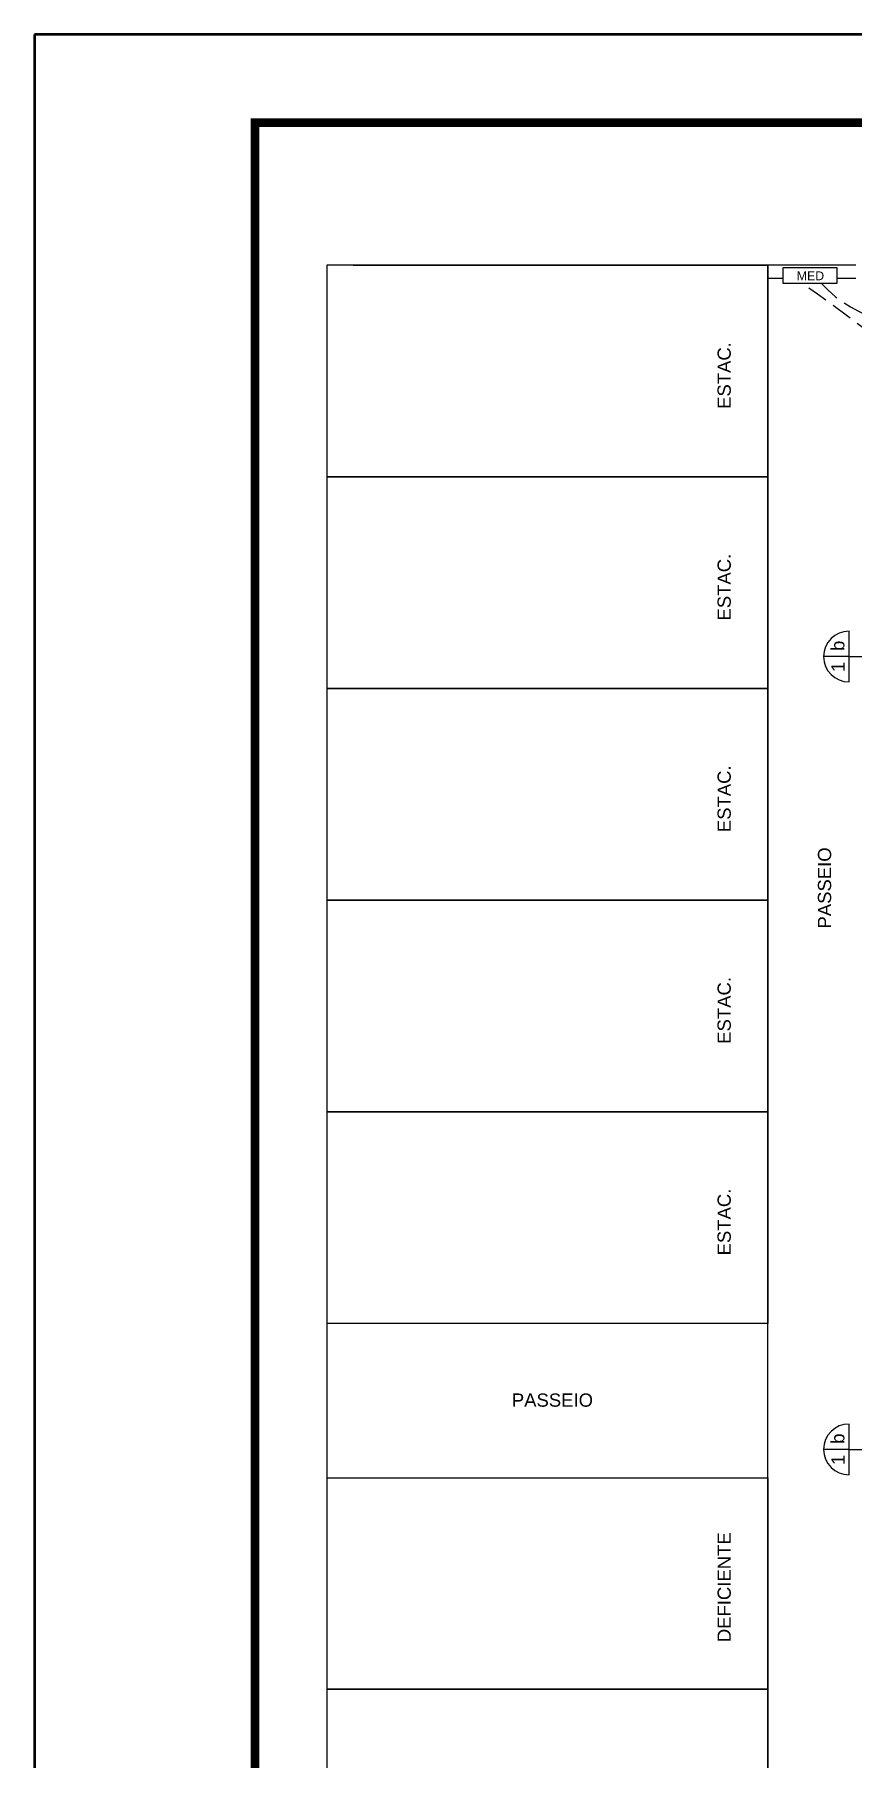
# Model space of a CAD drawing. Header units: millimetres. Extents: x 2676 to 2790, y 20 to 50.
# Drawn here: x 2747.75 to 2757.02, y 30.2 to 49.75 of the extents above; entities that cross this region are included whole.
import ezdxf

# ---------------------------------------------------------------- set-up
doc = ezdxf.new("R2010")
doc.units = ezdxf.units.MM
doc.linetypes.add('ACAD_ISO02W100', pattern=[15, 12, -3])
doc.layers.add('ARQ-FOLHA', color=7, linetype='Continuous', lineweight=50)
doc.layers.add('CIRCUITO 1', color=3, linetype='Continuous')
doc.styles.get("Standard").update_dxf_attribs({"font": 'arial.ttf', "height": 1.5})

# ---------------------------------------------------------------- blocks, each defined once
blk = doc.blocks.new('FOLHA A3')
at = {"layer": 'ARQ-FOLHA'}
for p, q in [((420, 0), (0, 0)), ((0, 0), (0, -297))]:
    blk.add_line(p, q, dxfattribs=at)
at = {"layer": 'ARQ-FOLHA', "const_width": 1}
blk.add_lwpolyline([(410, -10), (25, -10), (25, -287), (410, -287), (410, -10)], dxfattribs=at)

msp = doc.modelspace()

# ---------------------------------------------------------------- linework, layer by layer
for p, q in [((2757.062, 47.137), (2751.062, 47.137)), ((2751.062, 47.137), (2751.062, 28.587)), ((2751.362, 47.137), (2756.062, 47.137)), ((2756.062, 28.587), (2756.062, 47.137)), ((2756.062, 47.137), (2756.062, 44.737)), ((2756.062, 46.987), (2756.062, 47.137)), ((2756.238, 46.987), (2756.062, 46.987)), ((2756.062, 46.987), (2756.062, 46.987)), ((2757.062, 46.987), (2756.846, 46.987)), ((2751.062, 44.737), (2756.062, 44.737)), ((2756.062, 44.737), (2751.062, 44.737)), ((2756.062, 44.737), (2756.062, 42.337)), ((2751.062, 42.337), (2756.062, 42.337)), ((2756.062, 42.337), (2751.062, 42.337)), ((2756.062, 42.337), (2756.062, 39.937)), ((2751.062, 39.937), (2756.062, 39.937)), ((2756.062, 39.937), (2751.062, 39.937)), ((2756.062, 39.937), (2756.062, 37.537)), ((2751.062, 37.537), (2756.062, 37.537)), ((2756.062, 37.537), (2751.062, 37.537)), ((2756.062, 37.537), (2756.062, 35.137)), ((2756.062, 35.137), (2751.062, 35.137)), ((2751.062, 33.387), (2756.062, 33.387)), ((2756.062, 33.387), (2756.062, 30.987)), ((2751.062, 30.987), (2756.062, 30.987)), ((2756.062, 30.987), (2751.062, 30.987)), ((2756.062, 30.987), (2756.062, 28.587))]:
    msp.add_line(p, q)
msp.add_lwpolyline([(2756.846, 47.11), (2756.846, 46.931), (2756.238, 46.931), (2756.238, 47.11)], close=True)
at = {"layer": 'CIRCUITO 1', "color": 4}
for p, q in [((2756.984, 42.412), (2756.984, 42.987)), ((2756.984, 42.699), (2756.697, 42.699)), ((2756.984, 33.421), (2756.984, 33.996)), ((2756.984, 33.708), (2756.697, 33.708))]:
    msp.add_line(p, q, dxfattribs=at)
at = {"layer": 'CIRCUITO 1', "color": 240, "linetype": 'Continuous', "ltscale": 0.02}
for p, q in [((2756.984, 42.699), (2757.139, 42.699)), ((2756.984, 33.708), (2757.139, 33.708))]:
    msp.add_line(p, q, dxfattribs=at)
at = {"layer": 'CIRCUITO 1', "color": 40, "linetype": 'ACAD_ISO02W100', "ltscale": 0.02}
for centre, radius, start, end in [((2749.188, 36.277), 12.894, 40.6461, 55.7216), ((2757.708, 47.876), 1.404, 222.3161, 290.9407)]:
    msp.add_arc(centre, radius, start, end, dxfattribs=at)
at = {"layer": 'CIRCUITO 1', "color": 4}
for centre in [(2756.984, 42.699), (2756.984, 33.708)]:
    msp.add_arc(centre, 0.288, 90, 270, dxfattribs=at)

# ---------------------------------------------------------------- block references
at = {"layer": 'ARQ-FOLHA', "xscale": 0.1, "yscale": 0.1, "zscale": 0.1}
msp.add_blockref('FOLHA A3', (2747.749, 49.754), dxfattribs=at)

# ---------------------------------------------------------------- texts
at = {"color": 2}
msp.add_text('MED', height=0.1, dxfattribs=at).set_placement((2756.391, 46.967))
at = {"layer": 'ARQ-FOLHA'}
for s, p in [('ESTAC.', (2755.643, 45.508)), ('ESTAC.', (2755.643, 43.108)), ('ESTAC.', (2755.643, 40.708)), ('PASSEIO', (2756.781, 39.615)), ('ESTAC.', (2755.643, 38.308)), ('ESTAC.', (2755.643, 35.908)), ('DEFICIENTE', (2755.643, 31.522))]:
    msp.add_text(s, height=0.15, rotation=90, dxfattribs=at).set_placement(p)
msp.add_text('PASSEIO', height=0.15, dxfattribs=at).set_placement((2753.161, 34.192))
at = {"layer": 'CIRCUITO 1', "color": 4}
for s, p in [('b', (2756.931, 42.763)), ('1', (2756.934, 42.523)), ('b', (2756.931, 33.772)), ('1', (2756.934, 33.531))]:
    msp.add_text(s, height=0.15, rotation=90, dxfattribs=at).set_placement(p)

doc.saveas('drawing.dxf')
